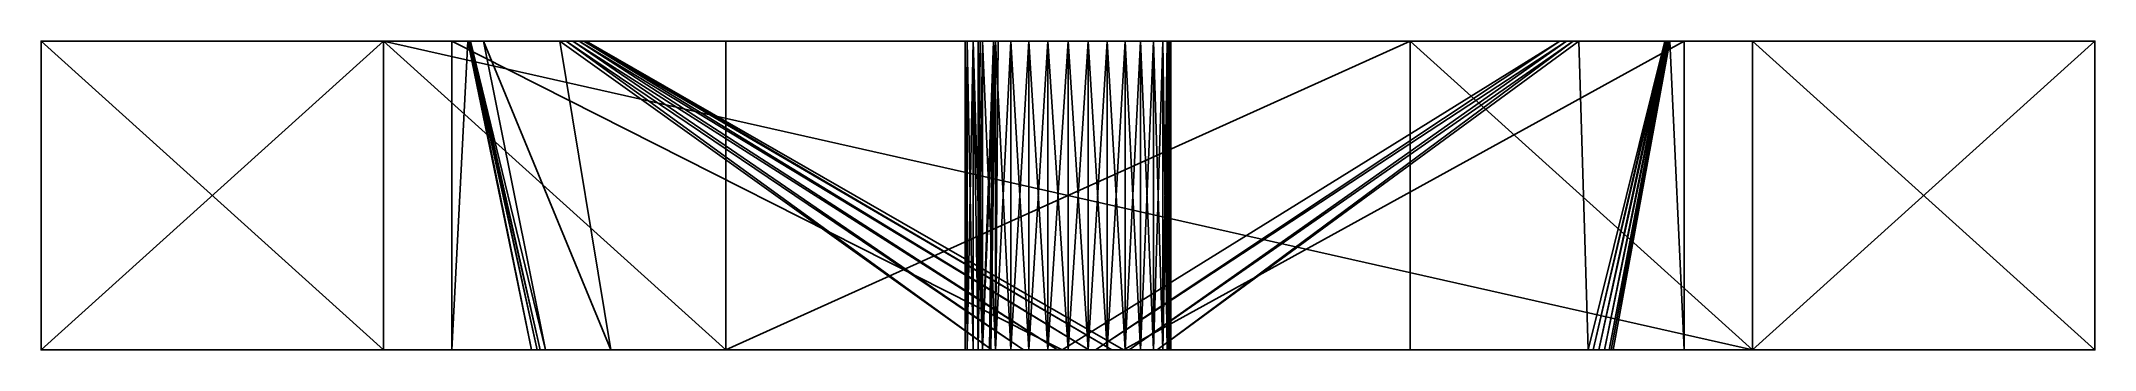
# Model space of a CAD drawing. Header units: metres. Extents: x 7.35 to 9.35, y 5.31 to 5.61.
import ezdxf

# ---------------------------------------------------------------- set-up
doc = ezdxf.new("R2010")
doc.units = ezdxf.units.M

msp = doc.modelspace()

# ---------------------------------------------------------------- linework, layer by layer
for points in [[(7.686667, 5.312435, 1.725899), (7.686667, 5.612435, 1.725899), (7.353333, 5.612435, 1.225899)], [(7.353333, 5.612435, 1.225899), (7.353333, 5.312435, 1.225899), (7.686667, 5.312435, 1.725899)], [(7.353333, 5.612435, -1.074101), (7.353333, 5.312435, -1.074101), (7.353333, 5.312435, 1.225899)], [(7.353333, 5.312435, 1.225899), (7.353333, 5.612435, 1.225899), (7.353333, 5.612435, -1.074101)], [(7.686666, 5.612435, -1.574101), (7.686666, 5.312435, -1.574101), (7.353333, 5.312435, -1.074101)], [(7.353333, 5.312435, -1.074101), (7.353333, 5.612435, -1.074101), (7.686666, 5.612435, -1.574101)], [(7.353333, 5.612435, 1.225899), (7.686667, 5.612435, 1.725899), (7.686666, 5.612435, -1.574101)], [(7.686666, 5.612435, -1.574101), (7.353333, 5.612435, -1.074101), (7.353333, 5.612435, 1.225899)], [(7.686666, 5.612435, -1.574101), (8.02, 5.612435, -2.074101), (8.02, 5.312435, -2.074101)], [(8.02, 5.312435, -2.074101), (7.686666, 5.312435, -1.574101), (7.686666, 5.612435, -1.574101)], [(7.686666, 5.612435, -1.574101), (7.686667, 5.612435, 1.725899), (7.753334, 5.612435, 0.359464)], [(7.753334, 5.612435, 0.359464), (7.753334, 5.612435, -1.074101), (7.686666, 5.612435, -1.574101)], [(9.02, 5.612435, -1.574101), (7.686666, 5.612435, -1.574101), (8.333824, 5.612435, -1.42218)], [(7.686666, 5.612435, -1.574101), (8.315065, 5.612435, -1.416489), (8.333824, 5.612435, -1.42218)], [(7.686666, 5.612435, -1.574101), (8.297776, 5.612435, -1.407248), (8.315065, 5.612435, -1.416489)], [(7.686666, 5.612435, -1.574101), (8.282622, 5.612435, -1.394812), (8.297776, 5.612435, -1.407248)], [(7.686666, 5.612435, -1.574101), (8.270186, 5.612435, -1.379658), (8.282622, 5.612435, -1.394812)], [(7.686666, 5.612435, -1.574101), (8.260945, 5.612435, -1.36237), (8.270186, 5.612435, -1.379658)], [(7.686666, 5.612435, -1.574101), (8.255255, 5.612435, -1.34361), (8.260945, 5.612435, -1.36237)], [(7.686666, 5.612435, -1.574101), (8.253333, 5.612435, -1.324101), (8.255255, 5.612435, -1.34361)], [(7.686666, 5.612435, -1.574101), (8.255255, 5.612435, -1.304592), (8.253333, 5.612435, -1.324101)], [(7.686666, 5.612435, -1.574101), (8.260945, 5.612435, -1.285833), (8.255255, 5.612435, -1.304592)], [(7.686666, 5.612435, -1.574101), (7.753334, 5.612435, -1.074101), (8.265959, 5.612435, -1.276453)], [(8.265959, 5.612435, -1.276453), (8.260945, 5.612435, -1.285833), (7.686666, 5.612435, -1.574101)], [(8.02, 5.612435, -2.074101), (7.686666, 5.612435, -1.574101), (9.02, 5.612435, -1.574101)], [(9.02, 5.312435, 1.725899), (9.02, 5.612435, 1.725899), (7.686667, 5.612435, 1.725899)], [(7.686667, 5.612435, 1.725899), (7.686667, 5.312435, 1.725899), (9.02, 5.312435, 1.725899)], [(7.686667, 5.612435, 1.725899), (8.255255, 5.612435, 1.495408), (8.253333, 5.612435, 1.475899)], [(7.686667, 5.612435, 1.725899), (8.260945, 5.612435, 1.514167), (8.255255, 5.612435, 1.495408)], [(7.686667, 5.612435, 1.725899), (8.270186, 5.612435, 1.531456), (8.260945, 5.612435, 1.514167)], [(7.686667, 5.612435, 1.725899), (8.282623, 5.612435, 1.546609), (8.270186, 5.612435, 1.531456)], [(7.686667, 5.612435, 1.725899), (8.297776, 5.612435, 1.559046), (8.282623, 5.612435, 1.546609)], [(7.686667, 5.612435, 1.725899), (8.315065, 5.612435, 1.568287), (8.297776, 5.612435, 1.559046)], [(7.686667, 5.612435, 1.725899), (8.333824, 5.612435, 1.573977), (8.315065, 5.612435, 1.568287)], [(7.686667, 5.612435, 1.725899), (8.353333, 5.612435, 1.575899), (8.333824, 5.612435, 1.573977)], [(7.686667, 5.612435, 1.725899), (9.02, 5.612435, 1.725899), (8.372843, 5.612435, 1.573977)], [(8.372843, 5.612435, 1.573977), (8.353333, 5.612435, 1.575899), (7.686667, 5.612435, 1.725899)], [(8.253333, 5.612435, 1.475899), (8.255255, 5.612435, 1.45639), (7.686667, 5.612435, 1.725899)], [(8.255255, 5.612435, 1.45639), (8.260945, 5.612435, 1.437631), (7.686667, 5.612435, 1.725899)], [(7.753334, 5.612435, 1.225899), (7.686667, 5.612435, 1.725899), (8.260945, 5.612435, 1.437631)], [(7.753334, 5.612435, 0.820017), (7.753334, 5.612435, 0.359464), (7.686667, 5.612435, 1.725899)], [(7.686667, 5.612435, 1.725899), (7.753334, 5.612435, 1.225899), (7.753334, 5.612435, 0.820017)], [(8.832198, 5.612435, 1.225899), (7.753334, 5.612435, 1.225899), (8.315065, 5.612435, 1.383511)], [(7.753334, 5.612435, 1.225899), (8.297776, 5.612435, 1.392752), (8.315065, 5.612435, 1.383511)], [(7.753334, 5.612435, 1.225899), (8.282623, 5.612435, 1.405188), (8.297776, 5.612435, 1.392752)], [(7.753334, 5.612435, 1.225899), (8.270186, 5.612435, 1.420342), (8.282623, 5.612435, 1.405188)], [(7.753334, 5.612435, 1.225899), (8.265959, 5.612435, 1.428251), (8.270186, 5.612435, 1.420342)], [(8.260945, 5.612435, 1.437631), (8.265959, 5.612435, 1.428251), (7.753334, 5.612435, 1.225899)], [(8.265959, 5.612435, -1.276453), (7.753334, 5.612435, -1.074101), (7.768847, 5.612435, -1.074101)], [(7.753334, 5.312435, -1.074101), (7.830899, 5.312435, -1.074101), (7.768847, 5.612435, -1.074101)], [(7.768847, 5.612435, -1.074101), (7.753334, 5.612435, -1.074101), (7.753334, 5.312435, -1.074101)], [(7.753334, 5.612435, 1.225899), (8.832198, 5.612435, 1.225899), (8.347654, 5.312435, 1.225899)], [(8.347654, 5.312435, 1.225899), (7.753334, 5.312435, 1.225899), (7.753334, 5.612435, 1.225899)], [(7.753334, 5.312435, 1.225899), (7.753334, 5.312435, -0.803513), (7.753334, 5.612435, 0.820017)], [(7.753334, 5.612435, 0.820017), (7.753334, 5.612435, 1.225899), (7.753334, 5.312435, 1.225899)], [(7.753334, 5.612435, 0.359464), (7.753334, 5.612435, 0.820017), (7.753334, 5.312435, -0.803513)], [(7.753334, 5.312435, -0.803513), (7.753334, 5.312435, -0.869307), (7.753334, 5.612435, 0.359464)], [(7.753334, 5.612435, -1.074101), (7.753334, 5.612435, 0.359464), (7.753334, 5.312435, -0.869307)], [(7.753334, 5.312435, -0.869307), (7.753334, 5.312435, -1.074101), (7.753334, 5.612435, -1.074101)], [(8.265959, 5.612435, -1.276453), (7.768847, 5.612435, -1.074101), (7.769958, 5.612435, -1.074101)], [(7.769958, 5.612435, -1.074101), (7.768847, 5.612435, -1.074101), (7.830899, 5.312435, -1.074101)], [(8.267702, 5.612435, -1.273192), (7.769958, 5.612435, -1.074101), (7.770528, 5.612435, -1.074101)], [(7.769958, 5.612435, -1.074101), (8.267702, 5.612435, -1.273192), (8.265959, 5.612435, -1.276453)], [(7.830899, 5.312435, -1.074101), (7.836456, 5.312435, -1.074101), (7.769958, 5.612435, -1.074101)], [(7.770528, 5.612435, -1.074101), (7.769958, 5.612435, -1.074101), (7.836456, 5.312435, -1.074101)], [(7.770528, 5.612435, -1.074101), (7.771577, 5.612435, -1.074101), (8.267702, 5.612435, -1.273192)], [(7.771577, 5.612435, -1.074101), (7.770528, 5.612435, -1.074101), (7.839306, 5.312435, -1.074101)], [(7.836456, 5.312435, -1.074101), (7.839306, 5.312435, -1.074101), (7.770528, 5.612435, -1.074101)], [(7.771577, 5.612435, -1.074101), (7.784284, 5.612435, -1.074101), (8.270186, 5.612435, -1.268544)], [(8.270186, 5.612435, -1.268544), (8.267874, 5.612435, -1.272871), (7.771577, 5.612435, -1.074101)], [(7.771577, 5.612435, -1.074101), (8.267874, 5.612435, -1.272871), (8.267702, 5.612435, -1.273192)], [(7.839306, 5.312435, -1.074101), (7.844552, 5.312435, -1.074101), (7.771577, 5.612435, -1.074101)], [(7.784284, 5.612435, -1.074101), (7.771577, 5.612435, -1.074101), (7.844552, 5.312435, -1.074101)], [(8.270186, 5.612435, -1.268544), (7.784284, 5.612435, -1.074101), (7.858516, 5.612435, -1.074101)], [(7.844552, 5.312435, -1.074101), (7.908084, 5.312435, -1.074101), (7.784284, 5.612435, -1.074101)], [(7.858516, 5.612435, -1.074101), (7.784284, 5.612435, -1.074101), (7.908084, 5.312435, -1.074101)], [(8.282622, 5.612435, -1.253391), (7.858516, 5.612435, -1.074101), (7.864645, 5.612435, -1.074101)], [(8.282622, 5.612435, -1.253391), (8.280633, 5.612435, -1.255816), (7.858516, 5.612435, -1.074101)], [(7.858516, 5.612435, -1.074101), (8.280633, 5.612435, -1.255816), (8.270186, 5.612435, -1.268544)], [(7.908084, 5.312435, -1.074101), (8.279247, 5.312435, -1.074101), (7.858516, 5.612435, -1.074101)], [(7.864645, 5.612435, -1.074101), (7.858516, 5.612435, -1.074101), (8.279247, 5.312435, -1.074101)], [(7.864645, 5.612435, -1.074101), (8.282822, 5.612435, -1.253227), (8.282622, 5.612435, -1.253391)], [(7.864645, 5.612435, -1.074101), (7.871296, 5.612435, -1.074101), (8.282822, 5.612435, -1.253227)], [(8.279247, 5.312435, -1.074101), (8.309895, 5.312435, -1.074101), (7.864645, 5.612435, -1.074101)], [(7.871296, 5.612435, -1.074101), (7.864645, 5.612435, -1.074101), (8.309895, 5.312435, -1.074101)], [(8.282822, 5.612435, -1.253227), (7.871296, 5.612435, -1.074101), (7.877362, 5.612435, -1.074101)], [(8.309895, 5.312435, -1.074101), (8.34315, 5.312435, -1.074101), (7.871296, 5.612435, -1.074101)], [(7.877362, 5.612435, -1.074101), (7.871296, 5.612435, -1.074101), (8.34315, 5.312435, -1.074101)], [(8.282822, 5.612435, -1.253227), (7.877362, 5.612435, -1.074101), (7.88187, 5.612435, -1.074101)], [(8.34315, 5.312435, -1.074101), (8.37348, 5.312435, -1.074101), (7.877362, 5.612435, -1.074101)], [(7.88187, 5.612435, -1.074101), (7.877362, 5.612435, -1.074101), (8.37348, 5.312435, -1.074101)], [(8.297776, 5.612435, -1.240954), (7.88187, 5.612435, -1.074101), (7.884155, 5.612435, -1.074101)], [(8.297776, 5.612435, -1.240954), (8.285188, 5.612435, -1.251286), (7.88187, 5.612435, -1.074101)], [(7.88187, 5.612435, -1.074101), (8.285188, 5.612435, -1.251286), (8.282822, 5.612435, -1.253227)], [(8.37348, 5.312435, -1.074101), (8.396015, 5.312435, -1.074101), (7.88187, 5.612435, -1.074101)], [(7.884155, 5.612435, -1.074101), (7.88187, 5.612435, -1.074101), (8.396015, 5.312435, -1.074101)], [(8.353333, 5.612435, -1.224101), (8.333824, 5.612435, -1.226023), (7.884155, 5.612435, -1.074101)], [(7.884155, 5.612435, -1.074101), (8.372843, 5.612435, -1.226023), (8.353333, 5.612435, -1.224101)], [(7.884155, 5.612435, -1.074101), (8.953334, 5.612435, -1.074101), (8.391602, 5.612435, -1.231713)], [(8.391602, 5.612435, -1.231713), (8.372843, 5.612435, -1.226023), (7.884155, 5.612435, -1.074101)], [(8.333824, 5.612435, -1.226023), (8.315065, 5.612435, -1.231713), (7.884155, 5.612435, -1.074101)], [(7.884155, 5.612435, -1.074101), (8.315065, 5.612435, -1.231713), (8.297776, 5.612435, -1.240954)], [(8.396015, 5.312435, -1.074101), (8.407441, 5.312435, -1.074101), (7.884155, 5.612435, -1.074101)], [(8.953334, 5.612435, -1.074101), (7.884155, 5.612435, -1.074101), (8.407441, 5.312435, -1.074101)], [(9.02, 5.612435, -1.574101), (8.686666, 5.612435, -2.074101), (8.02, 5.612435, -2.074101)], [(8.02, 5.312435, -5.574101), (8.02, 5.612435, -5.574101), (8.686666, 5.612435, -5.574101)], [(8.686666, 5.612435, -5.574101), (8.686666, 5.312435, -5.574101), (8.02, 5.312435, -5.574101)], [(8.686666, 5.612435, -5.574101), (8.02, 5.612435, -5.574101), (8.02, 5.612435, -2.074101)], [(8.02, 5.612435, -2.074101), (8.686666, 5.612435, -2.074101), (8.686666, 5.612435, -5.574101)], [(8.02, 5.312435, -2.074101), (8.02, 5.612435, -2.074101), (8.02, 5.612435, -5.574101)], [(8.02, 5.612435, -5.574101), (8.02, 5.312435, -5.574101), (8.02, 5.312435, -2.074101)], [(8.253333, 5.612435, 1.475899), (8.255255, 5.612435, 1.495408), (8.255255, 5.312435, 1.495408)], [(8.255255, 5.312435, 1.495408), (8.253334, 5.312435, 1.475899), (8.253333, 5.612435, 1.475899)], [(8.255255, 5.612435, 1.45639), (8.253333, 5.612435, 1.475899), (8.253334, 5.312435, 1.475899)], [(8.253333, 5.312435, -1.324101), (8.253333, 5.612435, -1.324101), (8.255255, 5.612435, -1.304592)], [(8.255255, 5.612435, -1.304592), (8.255255, 5.312435, -1.304592), (8.253333, 5.312435, -1.324101)], [(8.255255, 5.312435, -1.34361), (8.255255, 5.612435, -1.34361), (8.253333, 5.612435, -1.324101)], [(8.253333, 5.612435, -1.324101), (8.253333, 5.312435, -1.324101), (8.255255, 5.312435, -1.34361)], [(8.253334, 5.312435, 1.475899), (8.255255, 5.312435, 1.45639), (8.255255, 5.612435, 1.45639)], [(8.255255, 5.612435, 1.495408), (8.260945, 5.612435, 1.514167), (8.260945, 5.312435, 1.514167)], [(8.260945, 5.312435, 1.514167), (8.255255, 5.312435, 1.495408), (8.255255, 5.612435, 1.495408)], [(8.260945, 5.612435, 1.437631), (8.255255, 5.612435, 1.45639), (8.255255, 5.312435, 1.45639)], [(8.255255, 5.312435, 1.45639), (8.260945, 5.312435, 1.437631), (8.260945, 5.612435, 1.437631)], [(8.255255, 5.312435, -1.304592), (8.255255, 5.612435, -1.304592), (8.260945, 5.612435, -1.285833)], [(8.260945, 5.612435, -1.285833), (8.260945, 5.312435, -1.285833), (8.255255, 5.312435, -1.304592)], [(8.260945, 5.312435, -1.36237), (8.260945, 5.612435, -1.36237), (8.255255, 5.612435, -1.34361)], [(8.255255, 5.612435, -1.34361), (8.255255, 5.312435, -1.34361), (8.260945, 5.312435, -1.36237)], [(8.260945, 5.612435, 1.514167), (8.270186, 5.612435, 1.531456), (8.270186, 5.312435, 1.531456)], [(8.270186, 5.312435, 1.531456), (8.260945, 5.312435, 1.514167), (8.260945, 5.612435, 1.514167)], [(8.265959, 5.612435, 1.428251), (8.260945, 5.612435, 1.437631), (8.270186, 5.312435, 1.420342)], [(8.260945, 5.612435, 1.437631), (8.260945, 5.312435, 1.437631), (8.270186, 5.312435, 1.420342)], [(8.265959, 5.312435, -1.276453), (8.260945, 5.612435, -1.285833), (8.265959, 5.612435, -1.276453)], [(8.265959, 5.312435, -1.276453), (8.260945, 5.312435, -1.285833), (8.260945, 5.612435, -1.285833)], [(8.270186, 5.312435, -1.379658), (8.270186, 5.612435, -1.379658), (8.260945, 5.612435, -1.36237)], [(8.260945, 5.612435, -1.36237), (8.260945, 5.312435, -1.36237), (8.270186, 5.312435, -1.379658)], [(8.270186, 5.312435, 1.420342), (8.270186, 5.612435, 1.420342), (8.265959, 5.612435, 1.428251)], [(8.265959, 5.312435, -1.276453), (8.267702, 5.612435, -1.273192), (8.267874, 5.612435, -1.272871)], [(8.267874, 5.612435, -1.272871), (8.270186, 5.612435, -1.268544), (8.265959, 5.312435, -1.276453)], [(8.265959, 5.612435, -1.276453), (8.267702, 5.612435, -1.273192), (8.265959, 5.312435, -1.276453)], [(8.270186, 5.612435, -1.268544), (8.270186, 5.312435, -1.268544), (8.265959, 5.312435, -1.276453)], [(8.270186, 5.612435, 1.531456), (8.282623, 5.612435, 1.546609), (8.282623, 5.312435, 1.546609)], [(8.282623, 5.312435, 1.546609), (8.270186, 5.312435, 1.531456), (8.270186, 5.612435, 1.531456)], [(8.282623, 5.612435, 1.405188), (8.270186, 5.612435, 1.420342), (8.270186, 5.312435, 1.420342)], [(8.270186, 5.312435, 1.420342), (8.282623, 5.312435, 1.405188), (8.282623, 5.612435, 1.405188)], [(8.270186, 5.312435, -1.268544), (8.270186, 5.612435, -1.268544), (8.280633, 5.612435, -1.255816)], [(8.280633, 5.612435, -1.255816), (8.277018, 5.312435, -1.260221), (8.270186, 5.312435, -1.268544)], [(8.282622, 5.312435, -1.394812), (8.282622, 5.612435, -1.394812), (8.270186, 5.612435, -1.379658)], [(8.270186, 5.612435, -1.379658), (8.270186, 5.312435, -1.379658), (8.282622, 5.312435, -1.394812)], [(8.278333, 5.312435, -1.258618), (8.277018, 5.312435, -1.260221), (8.280633, 5.612435, -1.255816)], [(8.280633, 5.612435, -1.255816), (8.282622, 5.612435, -1.253391), (8.278333, 5.312435, -1.258618)], [(8.282622, 5.612435, -1.253391), (8.282622, 5.312435, -1.253391), (8.278333, 5.312435, -1.258618)], [(8.282622, 5.312435, -1.253391), (8.282822, 5.612435, -1.253227), (8.285188, 5.612435, -1.251286)], [(8.285188, 5.612435, -1.251286), (8.297776, 5.612435, -1.240954), (8.282622, 5.312435, -1.253391)], [(8.282622, 5.312435, -1.253391), (8.282622, 5.612435, -1.253391), (8.282822, 5.612435, -1.253227)], [(8.297776, 5.612435, -1.240954), (8.297776, 5.312435, -1.240954), (8.282622, 5.312435, -1.253391)], [(8.297776, 5.312435, -1.407248), (8.297776, 5.612435, -1.407248), (8.282622, 5.612435, -1.394812)], [(8.282622, 5.612435, -1.394812), (8.282622, 5.312435, -1.394812), (8.297776, 5.312435, -1.407248)], [(8.282623, 5.612435, 1.546609), (8.297776, 5.612435, 1.559046), (8.297776, 5.312435, 1.559046)], [(8.297776, 5.312435, 1.559046), (8.282623, 5.312435, 1.546609), (8.282623, 5.612435, 1.546609)], [(8.297776, 5.612435, 1.392752), (8.282623, 5.612435, 1.405188), (8.282623, 5.312435, 1.405188)], [(8.282623, 5.312435, 1.405188), (8.297776, 5.312435, 1.392752), (8.297776, 5.612435, 1.392752)], [(8.297776, 5.612435, 1.559046), (8.315065, 5.612435, 1.568287), (8.315065, 5.312435, 1.568287)], [(8.315065, 5.312435, 1.568287), (8.297776, 5.312435, 1.559046), (8.297776, 5.612435, 1.559046)], [(8.315065, 5.612435, 1.383511), (8.297776, 5.612435, 1.392752), (8.297776, 5.312435, 1.392752)], [(8.297776, 5.312435, 1.392752), (8.315065, 5.312435, 1.383511), (8.315065, 5.612435, 1.383511)], [(8.297776, 5.312435, -1.240954), (8.297776, 5.612435, -1.240954), (8.315065, 5.612435, -1.231713)], [(8.315065, 5.612435, -1.231713), (8.315065, 5.312435, -1.231713), (8.297776, 5.312435, -1.240954)], [(8.315065, 5.312435, -1.416489), (8.315065, 5.612435, -1.416489), (8.297776, 5.612435, -1.407248)], [(8.297776, 5.612435, -1.407248), (8.297776, 5.312435, -1.407248), (8.315065, 5.312435, -1.416489)], [(8.315065, 5.612435, 1.383511), (8.333824, 5.612435, 1.37782), (8.832198, 5.612435, 1.225899)], [(8.315065, 5.612435, 1.568287), (8.333824, 5.612435, 1.573977), (8.333824, 5.312435, 1.573977)], [(8.333824, 5.312435, 1.573977), (8.315065, 5.312435, 1.568287), (8.315065, 5.612435, 1.568287)], [(8.333824, 5.612435, 1.37782), (8.315065, 5.612435, 1.383511), (8.315065, 5.312435, 1.383511)], [(8.315065, 5.312435, 1.383511), (8.333825, 5.312435, 1.37782), (8.333824, 5.612435, 1.37782)], [(8.315065, 5.312435, -1.231713), (8.315065, 5.612435, -1.231713), (8.333824, 5.612435, -1.226023)], [(8.333824, 5.612435, -1.226023), (8.333824, 5.312435, -1.226023), (8.315065, 5.312435, -1.231713)], [(8.333824, 5.312435, -1.42218), (8.333824, 5.612435, -1.42218), (8.315065, 5.612435, -1.416489)], [(8.315065, 5.612435, -1.416489), (8.315065, 5.312435, -1.416489), (8.333824, 5.312435, -1.42218)], [(8.832198, 5.612435, 1.225899), (8.333824, 5.612435, 1.37782), (8.353333, 5.612435, 1.375899)], [(8.333824, 5.612435, -1.42218), (8.353333, 5.612435, -1.424101), (9.02, 5.612435, -1.574101)], [(8.333824, 5.612435, 1.573977), (8.353333, 5.612435, 1.575899), (8.353333, 5.312435, 1.575899)], [(8.353333, 5.312435, 1.575899), (8.333824, 5.312435, 1.573977), (8.333824, 5.612435, 1.573977)], [(8.353333, 5.612435, 1.375899), (8.333824, 5.612435, 1.37782), (8.333825, 5.312435, 1.37782)], [(8.333824, 5.312435, -1.226023), (8.333824, 5.612435, -1.226023), (8.353333, 5.612435, -1.224101)], [(8.353333, 5.612435, -1.224101), (8.353333, 5.312435, -1.224101), (8.333824, 5.312435, -1.226023)], [(8.353333, 5.312435, -1.424101), (8.353333, 5.612435, -1.424101), (8.333824, 5.612435, -1.42218)], [(8.333824, 5.612435, -1.42218), (8.333824, 5.312435, -1.42218), (8.353333, 5.312435, -1.424101)], [(8.333825, 5.312435, 1.37782), (8.353333, 5.312435, 1.375899), (8.353333, 5.612435, 1.375899)], [(8.380122, 5.312435, 1.225899), (8.347654, 5.312435, 1.225899), (8.832198, 5.612435, 1.225899)], [(8.832198, 5.612435, 1.225899), (8.353333, 5.612435, 1.375899), (8.372843, 5.612435, 1.37782)], [(9.02, 5.612435, -1.574101), (8.353333, 5.612435, -1.424101), (8.372843, 5.612435, -1.42218)], [(8.353333, 5.612435, 1.575899), (8.372843, 5.612435, 1.573977), (8.372843, 5.312435, 1.573977)], [(8.372843, 5.312435, 1.573977), (8.353333, 5.312435, 1.575899), (8.353333, 5.612435, 1.575899)], [(8.372843, 5.612435, 1.37782), (8.353333, 5.612435, 1.375899), (8.353333, 5.312435, 1.375899)], [(8.353333, 5.312435, 1.375899), (8.372843, 5.312435, 1.37782), (8.372843, 5.612435, 1.37782)], [(8.353333, 5.312435, -1.224101), (8.353333, 5.612435, -1.224101), (8.372843, 5.612435, -1.226023)], [(8.372843, 5.612435, -1.226023), (8.372843, 5.312435, -1.226023), (8.353333, 5.312435, -1.224101)], [(8.372843, 5.312435, -1.42218), (8.372843, 5.612435, -1.42218), (8.353333, 5.612435, -1.424101)], [(8.353333, 5.612435, -1.424101), (8.353333, 5.312435, -1.424101), (8.372843, 5.312435, -1.42218)], [(8.832198, 5.612435, 1.225899), (8.372843, 5.612435, 1.37782), (8.391602, 5.612435, 1.383511)], [(9.02, 5.612435, 1.725899), (8.391602, 5.612435, 1.568287), (8.372843, 5.612435, 1.573977)], [(9.02, 5.612435, -1.574101), (8.372843, 5.612435, -1.42218), (8.391602, 5.612435, -1.416489)], [(8.372843, 5.612435, 1.573977), (8.391602, 5.612435, 1.568287), (8.391602, 5.312435, 1.568287)], [(8.391602, 5.312435, 1.568287), (8.372843, 5.312435, 1.573977), (8.372843, 5.612435, 1.573977)], [(8.391602, 5.612435, 1.383511), (8.372843, 5.612435, 1.37782), (8.372843, 5.312435, 1.37782)], [(8.372843, 5.312435, 1.37782), (8.391602, 5.312435, 1.383511), (8.391602, 5.612435, 1.383511)], [(8.372843, 5.312435, -1.226023), (8.372843, 5.612435, -1.226023), (8.391602, 5.612435, -1.231713)], [(8.391602, 5.612435, -1.231713), (8.391602, 5.312435, -1.231713), (8.372843, 5.312435, -1.226023)], [(8.391602, 5.312435, -1.416489), (8.391602, 5.612435, -1.416489), (8.372843, 5.612435, -1.42218)], [(8.372843, 5.612435, -1.42218), (8.372843, 5.312435, -1.42218), (8.391602, 5.312435, -1.416489)], [(8.412763, 5.312435, 1.225899), (8.380122, 5.312435, 1.225899), (8.838692, 5.612435, 1.225899)], [(8.832198, 5.612435, 1.225899), (8.838692, 5.612435, 1.225899), (8.380122, 5.312435, 1.225899)], [(8.832198, 5.612435, 1.225899), (8.391602, 5.612435, 1.383511), (8.408891, 5.612435, 1.392752)], [(9.02, 5.612435, 1.725899), (8.408891, 5.612435, 1.559046), (8.391602, 5.612435, 1.568287)], [(8.953334, 5.612435, -1.074101), (8.408891, 5.612435, -1.240954), (8.391602, 5.612435, -1.231713)], [(9.02, 5.612435, -1.574101), (8.391602, 5.612435, -1.416489), (8.408891, 5.612435, -1.407248)], [(8.391602, 5.612435, 1.568287), (8.408891, 5.612435, 1.559046), (8.408891, 5.312435, 1.559046)], [(8.408891, 5.312435, 1.559046), (8.391602, 5.312435, 1.568287), (8.391602, 5.612435, 1.568287)], [(8.408891, 5.612435, 1.392752), (8.391602, 5.612435, 1.383511), (8.391602, 5.312435, 1.383511)], [(8.391602, 5.312435, 1.383511), (8.408891, 5.312435, 1.392752), (8.408891, 5.612435, 1.392752)], [(8.391602, 5.312435, -1.231713), (8.391602, 5.612435, -1.231713), (8.408891, 5.612435, -1.240954)], [(8.408891, 5.612435, -1.240954), (8.408891, 5.312435, -1.240954), (8.391602, 5.312435, -1.231713)], [(8.408891, 5.312435, -1.407248), (8.408891, 5.612435, -1.407248), (8.391602, 5.612435, -1.416489)], [(8.391602, 5.612435, -1.416489), (8.391602, 5.312435, -1.416489), (8.408891, 5.312435, -1.407248)], [(8.407441, 5.312435, -1.074101), (8.953334, 5.312435, -1.074101), (8.953334, 5.612435, -1.074101)], [(8.832198, 5.612435, 1.225899), (8.408891, 5.612435, 1.392752), (8.424045, 5.612435, 1.405188)], [(9.02, 5.612435, 1.725899), (8.424045, 5.612435, 1.546609), (8.408891, 5.612435, 1.559046)], [(8.953334, 5.612435, -1.074101), (8.424044, 5.612435, -1.253391), (8.408891, 5.612435, -1.240954)], [(9.02, 5.612435, -1.574101), (8.408891, 5.612435, -1.407248), (8.424044, 5.612435, -1.394812)], [(8.408891, 5.612435, 1.559046), (8.424045, 5.612435, 1.546609), (8.424045, 5.312435, 1.546609)], [(8.424045, 5.312435, 1.546609), (8.408891, 5.312435, 1.559046), (8.408891, 5.612435, 1.559046)], [(8.424045, 5.612435, 1.405188), (8.408891, 5.612435, 1.392752), (8.408891, 5.312435, 1.392752)], [(8.408891, 5.312435, 1.392752), (8.424045, 5.312435, 1.405188), (8.424045, 5.612435, 1.405188)], [(8.408891, 5.312435, -1.240954), (8.408891, 5.612435, -1.240954), (8.424044, 5.612435, -1.253391)], [(8.424044, 5.612435, -1.253391), (8.424044, 5.312435, -1.253391), (8.408891, 5.312435, -1.240954)], [(8.424045, 5.312435, -1.394812), (8.424044, 5.612435, -1.394812), (8.408891, 5.612435, -1.407248)], [(8.408891, 5.612435, -1.407248), (8.408891, 5.312435, -1.407248), (8.424045, 5.312435, -1.394812)], [(8.440136, 5.312435, 1.225899), (8.412763, 5.312435, 1.225899), (8.84522, 5.612435, 1.225899)], [(8.838692, 5.612435, 1.225899), (8.84522, 5.612435, 1.225899), (8.412763, 5.312435, 1.225899)], [(8.953334, 5.612435, -1.074101), (8.436481, 5.612435, -1.268544), (8.424044, 5.612435, -1.253391)], [(8.424044, 5.612435, -1.394812), (8.436481, 5.612435, -1.379658), (9.02, 5.612435, -1.574101)], [(8.424044, 5.312435, -1.253391), (8.424044, 5.612435, -1.253391), (8.436481, 5.612435, -1.268544)], [(8.436481, 5.612435, -1.268544), (8.436481, 5.312435, -1.268544), (8.424044, 5.312435, -1.253391)], [(8.436481, 5.312435, -1.379658), (8.436481, 5.612435, -1.379658), (8.424044, 5.612435, -1.394812)], [(8.424044, 5.612435, -1.394812), (8.424045, 5.312435, -1.394812), (8.436481, 5.312435, -1.379658)], [(8.832198, 5.612435, 1.225899), (8.424045, 5.612435, 1.405188), (8.436481, 5.612435, 1.420342)], [(9.02, 5.612435, 1.725899), (8.436481, 5.612435, 1.531456), (8.424045, 5.612435, 1.546609)], [(8.424045, 5.612435, 1.546609), (8.436481, 5.612435, 1.531456), (8.436481, 5.312435, 1.531456)], [(8.436481, 5.312435, 1.531456), (8.424045, 5.312435, 1.546609), (8.424045, 5.612435, 1.546609)], [(8.436481, 5.612435, 1.420342), (8.424045, 5.612435, 1.405188), (8.424045, 5.312435, 1.405188)], [(8.424045, 5.312435, 1.405188), (8.436481, 5.312435, 1.420342), (8.436481, 5.612435, 1.420342)], [(8.832198, 5.612435, 1.225899), (8.436481, 5.612435, 1.420342), (8.445722, 5.612435, 1.437631)], [(9.02, 5.612435, 1.725899), (8.445722, 5.612435, 1.514167), (8.436481, 5.612435, 1.531456)], [(8.953334, 5.612435, -1.074101), (8.445722, 5.612435, -1.285833), (8.436481, 5.612435, -1.268544)], [(8.436481, 5.612435, -1.379658), (8.445722, 5.612435, -1.362369), (9.02, 5.612435, -1.574101)], [(8.436481, 5.612435, 1.531456), (8.445722, 5.612435, 1.514167), (8.445722, 5.312435, 1.514167)], [(8.445722, 5.312435, 1.514167), (8.436481, 5.312435, 1.531456), (8.436481, 5.612435, 1.531456)], [(8.445722, 5.612435, 1.437631), (8.436481, 5.612435, 1.420342), (8.436481, 5.312435, 1.420342)], [(8.436481, 5.312435, 1.420342), (8.445722, 5.312435, 1.437631), (8.445722, 5.612435, 1.437631)], [(8.436481, 5.312435, -1.268544), (8.436481, 5.612435, -1.268544), (8.445722, 5.612435, -1.285833)], [(8.445722, 5.612435, -1.285833), (8.445722, 5.312435, -1.285833), (8.436481, 5.312435, -1.268544)], [(8.445722, 5.312435, -1.362369), (8.445722, 5.612435, -1.362369), (8.436481, 5.612435, -1.379658)], [(8.436481, 5.612435, -1.379658), (8.436481, 5.312435, -1.379658), (8.445722, 5.312435, -1.362369)], [(8.859938, 5.312435, 1.225899), (8.440136, 5.312435, 1.225899), (8.850694, 5.612435, 1.225899)], [(8.84522, 5.612435, 1.225899), (8.850694, 5.612435, 1.225899), (8.440136, 5.312435, 1.225899)], [(8.832198, 5.612435, 1.225899), (8.445722, 5.612435, 1.437631), (8.451412, 5.612435, 1.45639)], [(9.02, 5.612435, 1.725899), (8.449774, 5.612435, 1.500809), (8.445722, 5.612435, 1.514167)], [(8.953334, 5.612435, -1.074101), (8.451412, 5.612435, -1.304592), (8.445722, 5.612435, -1.285833)], [(8.445722, 5.612435, -1.362369), (8.449774, 5.612435, -1.349012), (9.02, 5.612435, -1.574101)], [(8.451412, 5.312435, 1.495408), (8.445722, 5.312435, 1.514167), (8.449774, 5.612435, 1.500809)], [(8.445722, 5.312435, 1.514167), (8.445722, 5.612435, 1.514167), (8.449774, 5.612435, 1.500809)], [(8.451412, 5.612435, 1.45639), (8.445722, 5.612435, 1.437631), (8.445722, 5.312435, 1.437631)], [(8.445722, 5.312435, 1.437631), (8.451412, 5.312435, 1.45639), (8.451412, 5.612435, 1.45639)], [(8.445722, 5.312435, -1.285833), (8.445722, 5.612435, -1.285833), (8.451412, 5.612435, -1.304592)], [(8.451412, 5.612435, -1.304592), (8.451412, 5.312435, -1.304592), (8.445722, 5.312435, -1.285833)], [(8.449774, 5.612435, -1.349012), (8.445722, 5.612435, -1.362369), (8.449774, 5.312435, -1.349012)], [(8.445722, 5.612435, -1.362369), (8.445722, 5.312435, -1.362369), (8.449774, 5.312435, -1.349012)], [(8.449774, 5.612435, 1.500809), (8.838692, 5.612435, 1.225899), (8.832198, 5.612435, 1.225899)], [(8.832198, 5.612435, 1.225899), (8.451412, 5.612435, 1.495408), (8.449774, 5.612435, 1.500809)], [(8.449774, 5.612435, 1.500809), (9.02, 5.612435, 1.725899), (8.838692, 5.612435, 1.225899)], [(9.02, 5.612435, -1.574101), (8.449774, 5.612435, -1.349012), (8.450583, 5.612435, -1.346342)], [(8.449774, 5.612435, 1.500809), (8.451412, 5.612435, 1.495408), (8.451412, 5.312435, 1.495408)], [(8.449774, 5.312435, -1.349012), (8.451412, 5.612435, -1.34361), (8.450663, 5.612435, -1.346079)], [(8.450663, 5.612435, -1.346079), (8.450583, 5.612435, -1.346342), (8.449774, 5.312435, -1.349012)], [(8.449774, 5.312435, -1.349012), (8.450583, 5.612435, -1.346342), (8.449774, 5.612435, -1.349012)], [(8.449774, 5.312435, -1.349012), (8.451412, 5.312435, -1.34361), (8.451412, 5.612435, -1.34361)], [(9.02, 5.612435, -1.574101), (8.450583, 5.612435, -1.346342), (8.450663, 5.612435, -1.346079)], [(9.02, 5.612435, -1.574101), (8.450663, 5.612435, -1.346079), (8.451412, 5.612435, -1.34361)], [(8.451412, 5.612435, 1.45639), (8.453334, 5.612435, 1.475899), (8.832198, 5.612435, 1.225899)], [(8.453334, 5.612435, 1.475899), (8.451412, 5.612435, 1.495408), (8.832198, 5.612435, 1.225899)], [(8.953334, 5.612435, -1.074101), (8.453333, 5.612435, -1.324101), (8.451412, 5.612435, -1.304592)], [(8.451412, 5.612435, -1.34361), (8.452761, 5.612435, -1.329914), (9.02, 5.612435, -1.574101)], [(8.451412, 5.612435, 1.495408), (8.453334, 5.612435, 1.475899), (8.453334, 5.312435, 1.475899)], [(8.453334, 5.312435, 1.475899), (8.451412, 5.312435, 1.495408), (8.451412, 5.612435, 1.495408)], [(8.451412, 5.312435, 1.45639), (8.453334, 5.312435, 1.475899), (8.453334, 5.612435, 1.475899)], [(8.453334, 5.612435, 1.475899), (8.451412, 5.612435, 1.45639), (8.451412, 5.312435, 1.45639)], [(8.451412, 5.312435, -1.304592), (8.451412, 5.612435, -1.304592), (8.453333, 5.612435, -1.324101)], [(8.453333, 5.612435, -1.324101), (8.453334, 5.312435, -1.324101), (8.451412, 5.312435, -1.304592)], [(8.452761, 5.612435, -1.329914), (8.451412, 5.612435, -1.34361), (8.451412, 5.312435, -1.34361)], [(8.451412, 5.312435, -1.34361), (8.452331, 5.312435, -1.334284), (8.452761, 5.612435, -1.329914)], [(8.453017, 5.612435, -1.327309), (8.452761, 5.612435, -1.329914), (8.452331, 5.312435, -1.334284)], [(8.452331, 5.312435, -1.334284), (8.452487, 5.312435, -1.332698), (8.453017, 5.612435, -1.327309)], [(8.453234, 5.612435, -1.325111), (8.453017, 5.612435, -1.327309), (8.452487, 5.312435, -1.332698)], [(8.452487, 5.312435, -1.332698), (8.453333, 5.612435, -1.324101), (8.453234, 5.612435, -1.325111)], [(8.452487, 5.312435, -1.332698), (8.453334, 5.312435, -1.324101), (8.453333, 5.612435, -1.324101)], [(9.02, 5.612435, -1.574101), (8.452761, 5.612435, -1.329914), (8.453017, 5.612435, -1.327309)], [(9.02, 5.612435, -1.574101), (8.453017, 5.612435, -1.327309), (8.453234, 5.612435, -1.325111)], [(8.953334, 5.612435, -1.074101), (9.02, 5.612435, -1.574101), (8.453234, 5.612435, -1.325111)], [(8.453234, 5.612435, -1.325111), (8.453333, 5.612435, -1.324101), (8.953334, 5.612435, -1.074101)], [(8.686666, 5.312435, -5.574101), (8.686666, 5.612435, -5.574101), (8.686666, 5.612435, -2.074101)], [(8.686666, 5.612435, -2.074101), (8.686666, 5.312435, -2.074101), (8.686666, 5.312435, -5.574101)], [(8.686666, 5.612435, -2.074101), (9.02, 5.612435, -1.574101), (9.02, 5.312435, -1.574101)], [(9.02, 5.312435, -1.574101), (8.686666, 5.312435, -2.074101), (8.686666, 5.612435, -2.074101)], [(9.02, 5.612435, 1.725899), (8.84522, 5.612435, 1.225899), (8.838692, 5.612435, 1.225899)], [(8.850694, 5.612435, 1.225899), (8.84522, 5.612435, 1.225899), (9.02, 5.612435, 1.725899)], [(9.02, 5.612435, 1.725899), (8.934654, 5.612435, 1.225899), (8.850694, 5.612435, 1.225899)], [(8.850694, 5.612435, 1.225899), (8.934654, 5.612435, 1.225899), (8.859938, 5.312435, 1.225899)], [(8.864624, 5.312435, 1.225899), (8.859938, 5.312435, 1.225899), (8.934654, 5.612435, 1.225899)], [(8.870211, 5.312435, 1.225899), (8.864624, 5.312435, 1.225899), (8.935592, 5.612435, 1.225899)], [(8.934654, 5.612435, 1.225899), (8.935592, 5.612435, 1.225899), (8.864624, 5.312435, 1.225899)], [(8.875769, 5.312435, 1.225899), (8.870211, 5.312435, 1.225899), (8.936709, 5.612435, 1.225899)], [(8.935592, 5.612435, 1.225899), (8.936709, 5.612435, 1.225899), (8.870211, 5.312435, 1.225899)], [(8.880383, 5.312435, 1.225899), (8.875769, 5.312435, 1.225899), (8.93782, 5.612435, 1.225899)], [(8.936709, 5.612435, 1.225899), (8.93782, 5.612435, 1.225899), (8.875769, 5.312435, 1.225899)], [(8.93782, 5.612435, 1.225899), (8.938744, 5.612435, 1.225899), (8.880383, 5.312435, 1.225899)], [(8.882102, 5.312435, 1.225899), (8.880383, 5.312435, 1.225899), (8.938744, 5.612435, 1.225899)], [(8.884058, 5.312435, 1.225899), (8.882102, 5.312435, 1.225899), (8.939087, 5.612435, 1.225899)], [(8.938744, 5.612435, 1.225899), (8.939087, 5.612435, 1.225899), (8.882102, 5.312435, 1.225899)], [(8.939087, 5.612435, 1.225899), (8.939478, 5.612435, 1.225899), (8.884058, 5.312435, 1.225899)], [(8.953334, 5.312435, 1.225899), (8.884058, 5.312435, 1.225899), (8.939478, 5.612435, 1.225899)], [(8.935592, 5.612435, 1.225899), (8.934654, 5.612435, 1.225899), (9.02, 5.612435, 1.725899)], [(9.02, 5.612435, 1.725899), (8.936709, 5.612435, 1.225899), (8.935592, 5.612435, 1.225899)], [(8.93782, 5.612435, 1.225899), (8.936709, 5.612435, 1.225899), (9.02, 5.612435, 1.725899)], [(9.02, 5.612435, 1.725899), (8.938744, 5.612435, 1.225899), (8.93782, 5.612435, 1.225899)], [(8.939087, 5.612435, 1.225899), (8.938744, 5.612435, 1.225899), (9.02, 5.612435, 1.725899)], [(9.02, 5.612435, 1.725899), (8.939478, 5.612435, 1.225899), (8.939087, 5.612435, 1.225899)], [(9.02, 5.612435, 1.725899), (8.953334, 5.612435, 1.225899), (8.939478, 5.612435, 1.225899)], [(8.939478, 5.612435, 1.225899), (8.953334, 5.612435, 1.225899), (8.953334, 5.312435, 1.225899)], [(9.02, 5.612435, 1.725899), (8.953334, 5.612435, 0.359464), (8.953334, 5.612435, 0.716201)], [(8.953334, 5.612435, 0.716201), (8.953334, 5.612435, 1.225899), (9.02, 5.612435, 1.725899)], [(9.02, 5.612435, -1.574101), (8.953334, 5.612435, -1.074101), (8.953334, 5.612435, 0.359464)], [(8.953334, 5.612435, 0.359464), (9.02, 5.612435, 1.725899), (9.02, 5.612435, -1.574101)], [(8.953334, 5.612435, -1.074101), (8.953334, 5.312435, -1.074101), (8.953334, 5.312435, -0.869307)], [(8.953334, 5.312435, -0.869307), (8.953334, 5.612435, 0.359464), (8.953334, 5.612435, -1.074101)], [(8.953334, 5.612435, 1.225899), (8.953334, 5.612435, 0.716201), (8.953334, 5.312435, 1.153085)], [(8.953334, 5.312435, 1.153085), (8.953334, 5.312435, 1.225899), (8.953334, 5.612435, 1.225899)], [(8.953334, 5.612435, 0.716201), (8.953334, 5.612435, 0.359464), (8.953334, 5.312435, -0.869307)], [(8.953334, 5.312435, -0.869307), (8.953334, 5.312435, 1.153085), (8.953334, 5.612435, 0.716201)], [(9.353333, 5.612435, -1.074101), (9.353333, 5.312435, -1.074101), (9.02, 5.312435, -1.574101)], [(9.02, 5.312435, -1.574101), (9.02, 5.612435, -1.574101), (9.353333, 5.612435, -1.074101)], [(9.353333, 5.612435, -1.074101), (9.02, 5.612435, -1.574101), (9.02, 5.612435, 1.725899)], [(9.02, 5.612435, 1.725899), (9.353333, 5.612435, 1.225899), (9.353333, 5.612435, -1.074101)], [(9.353333, 5.312435, 1.225899), (9.353333, 5.612435, 1.225899), (9.02, 5.612435, 1.725899)], [(9.02, 5.612435, 1.725899), (9.02, 5.312435, 1.725899), (9.353333, 5.312435, 1.225899)], [(9.353333, 5.312435, -1.074101), (9.353333, 5.612435, -1.074101), (9.353333, 5.612435, 1.225899)], [(9.353333, 5.612435, 1.225899), (9.353333, 5.312435, 1.225899), (9.353333, 5.312435, -1.074101)], [(7.353333, 5.312435, -1.074101), (7.686666, 5.312435, -1.574101), (7.686667, 5.312435, 1.725899)], [(7.686667, 5.312435, 1.725899), (7.353333, 5.312435, 1.225899), (7.353333, 5.312435, -1.074101)], [(7.686666, 5.312435, -1.574101), (7.753334, 5.312435, -1.074101), (7.753334, 5.312435, -0.869307)], [(7.753334, 5.312435, -0.869307), (7.686667, 5.312435, 1.725899), (7.686666, 5.312435, -1.574101)], [(7.686666, 5.312435, -1.574101), (8.255255, 5.312435, -1.34361), (8.253333, 5.312435, -1.324101)], [(7.686666, 5.312435, -1.574101), (8.260945, 5.312435, -1.36237), (8.255255, 5.312435, -1.34361)], [(7.686666, 5.312435, -1.574101), (8.270186, 5.312435, -1.379658), (8.260945, 5.312435, -1.36237)], [(7.686666, 5.312435, -1.574101), (8.282622, 5.312435, -1.394812), (8.270186, 5.312435, -1.379658)], [(7.686666, 5.312435, -1.574101), (8.297776, 5.312435, -1.407248), (8.282622, 5.312435, -1.394812)], [(7.686666, 5.312435, -1.574101), (8.315065, 5.312435, -1.416489), (8.297776, 5.312435, -1.407248)], [(7.686666, 5.312435, -1.574101), (8.333824, 5.312435, -1.42218), (8.315065, 5.312435, -1.416489)], [(7.686666, 5.312435, -1.574101), (8.353333, 5.312435, -1.424101), (8.333824, 5.312435, -1.42218)], [(7.686666, 5.312435, -1.574101), (9.02, 5.312435, -1.574101), (8.372843, 5.312435, -1.42218)], [(8.372843, 5.312435, -1.42218), (8.353333, 5.312435, -1.424101), (7.686666, 5.312435, -1.574101)], [(8.253333, 5.312435, -1.324101), (8.255255, 5.312435, -1.304592), (7.686666, 5.312435, -1.574101)], [(8.255255, 5.312435, -1.304592), (8.260945, 5.312435, -1.285833), (7.686666, 5.312435, -1.574101)], [(8.265959, 5.312435, -1.276453), (7.753334, 5.312435, -1.074101), (7.686666, 5.312435, -1.574101)], [(7.686666, 5.312435, -1.574101), (8.260945, 5.312435, -1.285833), (8.265959, 5.312435, -1.276453)], [(8.686666, 5.312435, -2.074101), (9.02, 5.312435, -1.574101), (7.686666, 5.312435, -1.574101)], [(7.686666, 5.312435, -1.574101), (8.02, 5.312435, -2.074101), (8.686666, 5.312435, -2.074101)], [(9.02, 5.312435, 1.725899), (7.686667, 5.312435, 1.725899), (8.333824, 5.312435, 1.573977)], [(7.686667, 5.312435, 1.725899), (8.315065, 5.312435, 1.568287), (8.333824, 5.312435, 1.573977)], [(7.686667, 5.312435, 1.725899), (8.297776, 5.312435, 1.559046), (8.315065, 5.312435, 1.568287)], [(7.686667, 5.312435, 1.725899), (8.282623, 5.312435, 1.546609), (8.297776, 5.312435, 1.559046)], [(7.686667, 5.312435, 1.725899), (8.270186, 5.312435, 1.531456), (8.282623, 5.312435, 1.546609)], [(7.686667, 5.312435, 1.725899), (8.260945, 5.312435, 1.514167), (8.270186, 5.312435, 1.531456)], [(7.686667, 5.312435, 1.725899), (8.255255, 5.312435, 1.495408), (8.260945, 5.312435, 1.514167)], [(7.686667, 5.312435, 1.725899), (8.253334, 5.312435, 1.475899), (8.255255, 5.312435, 1.495408)], [(7.686667, 5.312435, 1.725899), (8.255255, 5.312435, 1.45639), (8.253334, 5.312435, 1.475899)], [(7.686667, 5.312435, 1.725899), (8.260945, 5.312435, 1.437631), (8.255255, 5.312435, 1.45639)], [(7.686667, 5.312435, 1.725899), (8.270186, 5.312435, 1.420342), (8.260945, 5.312435, 1.437631)], [(7.686667, 5.312435, 1.725899), (8.282623, 5.312435, 1.405188), (8.270186, 5.312435, 1.420342)], [(7.686667, 5.312435, 1.725899), (8.347654, 5.312435, 1.225899), (8.297776, 5.312435, 1.392752)], [(8.297776, 5.312435, 1.392752), (8.282623, 5.312435, 1.405188), (7.686667, 5.312435, 1.725899)], [(7.686667, 5.312435, 1.725899), (7.753334, 5.312435, 1.225899), (8.347654, 5.312435, 1.225899)], [(7.686667, 5.312435, 1.725899), (7.753334, 5.312435, -0.869307), (7.753334, 5.312435, -0.803513)], [(7.753334, 5.312435, -0.803513), (7.753334, 5.312435, 1.225899), (7.686667, 5.312435, 1.725899)], [(7.753334, 5.312435, -1.074101), (8.265959, 5.312435, -1.276453), (8.270186, 5.312435, -1.268544)], [(8.270186, 5.312435, -1.268544), (7.830899, 5.312435, -1.074101), (7.753334, 5.312435, -1.074101)], [(7.836456, 5.312435, -1.074101), (7.830899, 5.312435, -1.074101), (8.270186, 5.312435, -1.268544)], [(7.839306, 5.312435, -1.074101), (7.836456, 5.312435, -1.074101), (8.277018, 5.312435, -1.260221)], [(8.270186, 5.312435, -1.268544), (8.277018, 5.312435, -1.260221), (7.836456, 5.312435, -1.074101)], [(8.277018, 5.312435, -1.260221), (7.844552, 5.312435, -1.074101), (7.839306, 5.312435, -1.074101)], [(7.908084, 5.312435, -1.074101), (7.844552, 5.312435, -1.074101), (8.278333, 5.312435, -1.258618)], [(8.277018, 5.312435, -1.260221), (8.278333, 5.312435, -1.258618), (7.844552, 5.312435, -1.074101)], [(8.279247, 5.312435, -1.074101), (7.908084, 5.312435, -1.074101), (8.278333, 5.312435, -1.258618)], [(8.686666, 5.312435, -2.074101), (8.02, 5.312435, -2.074101), (8.02, 5.312435, -5.574101)], [(8.02, 5.312435, -5.574101), (8.686666, 5.312435, -5.574101), (8.686666, 5.312435, -2.074101)], [(8.278333, 5.312435, -1.258618), (8.282622, 5.312435, -1.253391), (8.279247, 5.312435, -1.074101)], [(9.02, 5.312435, -1.574101), (8.279247, 5.312435, -1.074101), (8.408891, 5.312435, -1.240954)], [(8.279247, 5.312435, -1.074101), (8.391602, 5.312435, -1.231713), (8.408891, 5.312435, -1.240954)], [(8.279247, 5.312435, -1.074101), (8.372843, 5.312435, -1.226023), (8.391602, 5.312435, -1.231713)], [(8.279247, 5.312435, -1.074101), (8.353333, 5.312435, -1.224101), (8.372843, 5.312435, -1.226023)], [(8.279247, 5.312435, -1.074101), (8.333824, 5.312435, -1.226023), (8.353333, 5.312435, -1.224101)], [(8.279247, 5.312435, -1.074101), (8.315065, 5.312435, -1.231713), (8.333824, 5.312435, -1.226023)], [(8.279247, 5.312435, -1.074101), (8.297776, 5.312435, -1.240954), (8.315065, 5.312435, -1.231713)], [(8.279247, 5.312435, -1.074101), (8.282622, 5.312435, -1.253391), (8.297776, 5.312435, -1.240954)], [(8.309895, 5.312435, -1.074101), (8.279247, 5.312435, -1.074101), (9.02, 5.312435, -1.574101)], [(8.347654, 5.312435, 1.225899), (8.315065, 5.312435, 1.383511), (8.297776, 5.312435, 1.392752)], [(9.02, 5.312435, -1.574101), (8.34315, 5.312435, -1.074101), (8.309895, 5.312435, -1.074101)], [(8.347654, 5.312435, 1.225899), (8.333825, 5.312435, 1.37782), (8.315065, 5.312435, 1.383511)], [(8.333824, 5.312435, 1.573977), (8.353333, 5.312435, 1.575899), (9.02, 5.312435, 1.725899)], [(8.347654, 5.312435, 1.225899), (8.353333, 5.312435, 1.375899), (8.333825, 5.312435, 1.37782)], [(8.37348, 5.312435, -1.074101), (8.34315, 5.312435, -1.074101), (9.02, 5.312435, -1.574101)], [(9.02, 5.312435, 1.725899), (8.347654, 5.312435, 1.225899), (8.380122, 5.312435, 1.225899)], [(8.408891, 5.312435, 1.392752), (8.347654, 5.312435, 1.225899), (9.02, 5.312435, 1.725899)], [(8.408891, 5.312435, 1.392752), (8.391602, 5.312435, 1.383511), (8.347654, 5.312435, 1.225899)], [(8.391602, 5.312435, 1.383511), (8.372843, 5.312435, 1.37782), (8.347654, 5.312435, 1.225899)], [(8.372843, 5.312435, 1.37782), (8.353333, 5.312435, 1.375899), (8.347654, 5.312435, 1.225899)], [(9.02, 5.312435, 1.725899), (8.353333, 5.312435, 1.575899), (8.372843, 5.312435, 1.573977)], [(9.02, 5.312435, 1.725899), (8.372843, 5.312435, 1.573977), (8.391602, 5.312435, 1.568287)], [(9.02, 5.312435, -1.574101), (8.391602, 5.312435, -1.416489), (8.372843, 5.312435, -1.42218)], [(9.02, 5.312435, -1.574101), (8.396015, 5.312435, -1.074101), (8.37348, 5.312435, -1.074101)], [(8.380122, 5.312435, 1.225899), (8.412763, 5.312435, 1.225899), (9.02, 5.312435, 1.725899)], [(9.02, 5.312435, 1.725899), (8.391602, 5.312435, 1.568287), (8.408891, 5.312435, 1.559046)], [(9.02, 5.312435, -1.574101), (8.408891, 5.312435, -1.407248), (8.391602, 5.312435, -1.416489)], [(8.407441, 5.312435, -1.074101), (8.396015, 5.312435, -1.074101), (9.02, 5.312435, -1.574101)], [(9.02, 5.312435, -1.574101), (8.953334, 5.312435, -1.074101), (8.407441, 5.312435, -1.074101)], [(8.408891, 5.312435, -1.240954), (8.424044, 5.312435, -1.253391), (9.02, 5.312435, -1.574101)], [(9.02, 5.312435, 1.725899), (8.408891, 5.312435, 1.559046), (8.424045, 5.312435, 1.546609)], [(9.02, 5.312435, 1.725899), (8.424045, 5.312435, 1.405188), (8.408891, 5.312435, 1.392752)], [(9.02, 5.312435, -1.574101), (8.424045, 5.312435, -1.394812), (8.408891, 5.312435, -1.407248)], [(9.02, 5.312435, 1.725899), (8.412763, 5.312435, 1.225899), (8.440136, 5.312435, 1.225899)], [(9.02, 5.312435, -1.574101), (8.424044, 5.312435, -1.253391), (8.436481, 5.312435, -1.268544)], [(9.02, 5.312435, 1.725899), (8.424045, 5.312435, 1.546609), (8.436481, 5.312435, 1.531456)], [(8.436481, 5.312435, 1.420342), (8.424045, 5.312435, 1.405188), (9.02, 5.312435, 1.725899)], [(9.02, 5.312435, -1.574101), (8.436481, 5.312435, -1.379658), (8.424045, 5.312435, -1.394812)], [(9.02, 5.312435, -1.574101), (8.436481, 5.312435, -1.268544), (8.445722, 5.312435, -1.285833)], [(9.02, 5.312435, 1.725899), (8.445722, 5.312435, 1.437631), (8.436481, 5.312435, 1.420342)], [(9.02, 5.312435, 1.725899), (8.436481, 5.312435, 1.531456), (8.445722, 5.312435, 1.514167)], [(9.02, 5.312435, -1.574101), (8.445722, 5.312435, -1.362369), (8.436481, 5.312435, -1.379658)], [(8.440136, 5.312435, 1.225899), (8.859938, 5.312435, 1.225899), (9.02, 5.312435, 1.725899)], [(8.445722, 5.312435, -1.285833), (8.451412, 5.312435, -1.304592), (9.02, 5.312435, -1.574101)], [(9.02, 5.312435, 1.725899), (8.451412, 5.312435, 1.45639), (8.445722, 5.312435, 1.437631)], [(9.02, 5.312435, 1.725899), (8.445722, 5.312435, 1.514167), (8.451412, 5.312435, 1.495408)], [(9.02, 5.312435, -1.574101), (8.449774, 5.312435, -1.349012), (8.445722, 5.312435, -1.362369)], [(9.02, 5.312435, -1.574101), (8.451412, 5.312435, -1.34361), (8.449774, 5.312435, -1.349012)], [(8.451412, 5.312435, -1.304592), (8.453334, 5.312435, -1.324101), (9.02, 5.312435, -1.574101)], [(9.02, 5.312435, 1.725899), (8.453334, 5.312435, 1.475899), (8.451412, 5.312435, 1.45639)], [(9.02, 5.312435, 1.725899), (8.451412, 5.312435, 1.495408), (8.453334, 5.312435, 1.475899)], [(9.02, 5.312435, -1.574101), (8.452331, 5.312435, -1.334284), (8.451412, 5.312435, -1.34361)], [(9.02, 5.312435, -1.574101), (8.452487, 5.312435, -1.332698), (8.452331, 5.312435, -1.334284)], [(8.453334, 5.312435, -1.324101), (8.452487, 5.312435, -1.332698), (9.02, 5.312435, -1.574101)], [(9.02, 5.312435, 1.725899), (8.859938, 5.312435, 1.225899), (8.864624, 5.312435, 1.225899)], [(8.864624, 5.312435, 1.225899), (8.870211, 5.312435, 1.225899), (9.02, 5.312435, 1.725899)], [(9.02, 5.312435, 1.725899), (8.870211, 5.312435, 1.225899), (8.875769, 5.312435, 1.225899)], [(8.875769, 5.312435, 1.225899), (8.880383, 5.312435, 1.225899), (9.02, 5.312435, 1.725899)], [(9.02, 5.312435, 1.725899), (8.880383, 5.312435, 1.225899), (8.882102, 5.312435, 1.225899)], [(8.882102, 5.312435, 1.225899), (8.884058, 5.312435, 1.225899), (9.02, 5.312435, 1.725899)], [(9.02, 5.312435, 1.725899), (8.884058, 5.312435, 1.225899), (8.953334, 5.312435, 1.225899)], [(9.02, 5.312435, -1.574101), (8.953334, 5.312435, 1.153085), (8.953334, 5.312435, -0.869307)], [(8.953334, 5.312435, -0.869307), (8.953334, 5.312435, -1.074101), (9.02, 5.312435, -1.574101)], [(9.02, 5.312435, 1.725899), (8.953334, 5.312435, 1.225899), (8.953334, 5.312435, 1.153085)], [(8.953334, 5.312435, 1.153085), (9.02, 5.312435, -1.574101), (9.02, 5.312435, 1.725899)], [(9.353333, 5.312435, -1.074101), (9.353333, 5.312435, 1.225899), (9.02, 5.312435, 1.725899)], [(9.02, 5.312435, 1.725899), (9.02, 5.312435, -1.574101), (9.353333, 5.312435, -1.074101)]]:
    msp.add_3dface(points)

doc.saveas('drawing.dxf')
